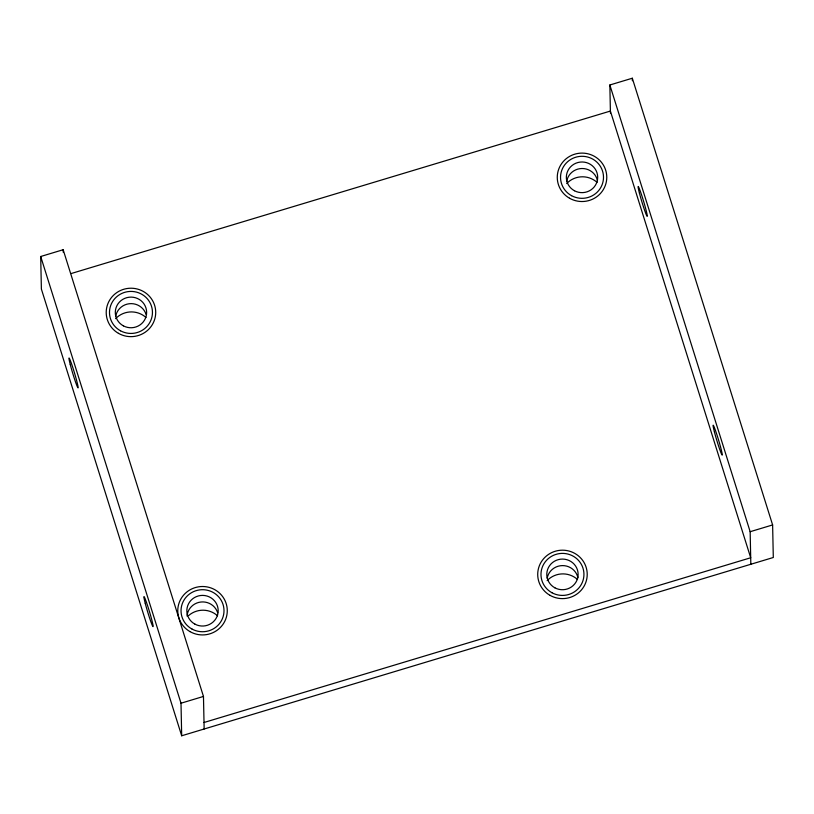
<?xml version="1.0" encoding="UTF-8"?>
<svg xmlns="http://www.w3.org/2000/svg" width="814" height="814" viewBox="0 0 814 814"><rect width="100%" height="100%" fill="white"/><g stroke="black" fill="none" stroke-linecap="round" stroke-linejoin="round"><path stroke-width="1.22" d="M610.439 113.217L609.849 84.992L632.315 78.225L772.618 524.938L773.3 557.498L181.685 735.775L41.382 289.062L40.7 256.502L63.166 249.725L203.469 696.438L204.151 729.008M71.022 273.585L610.388 111.05L750.701 557.763L204.019 722.496M181.685 735.775L181.003 703.215L203.469 696.438M750.834 564.275L750.152 531.705L772.618 524.938M609.849 84.992L750.152 531.705M40.7 256.502L181.003 703.215M632.315 78.225L632.366 80.728M63.166 249.725L63.217 252.228M566.737 181.105A15.67 15.324 -1.2 0 1 597.486 180.647M547.181 578.194A15.67 15.324 -1.2 0 1 577.93 577.736M187.037 616.035A15.67 15.324 -1.2 0 1 217.633 612.718M115.69 316.229A15.67 15.324 -1.2 0 1 146.082 314.428M547.15 580.616A21.479 21.011 -1.2 0 1 577.502 579.487M566.707 183.526A21.479 21.011 -1.2 0 1 597.069 182.397M115.649 318.65A21.479 21.011 -1.2 0 1 146.011 317.511M188.675 615.526A21.479 21.011 -1.2 0 1 217.562 615.801M574.45 190.741A15.67 15.324 -1.2 0 0 597.69 177.004A15.67 15.324 -1.2 0 0 573.931 164.194A15.67 15.324 -1.2 0 0 574.45 190.741M554.894 587.83A15.67 15.324 -1.2 0 0 578.123 574.094A15.67 15.324 -1.2 0 0 554.365 561.284A15.67 15.324 -1.2 0 0 554.894 587.83M194.953 624.145A15.67 15.324 -1.2 0 0 218.183 610.408A15.67 15.324 -1.2 0 0 194.424 597.598A15.67 15.324 -1.2 0 0 194.953 624.145M123.392 325.854A15.67 15.324 -1.2 0 0 146.632 312.118A15.67 15.324 -1.2 0 0 122.873 299.318A15.67 15.324 -1.2 0 0 123.392 325.854M549.949 595.309A24.756 24.217 -1.2 0 0 587.22 574.531A24.756 24.217 -1.2 0 0 550.223 553.367A24.756 24.217 -1.2 0 0 549.949 595.309M551.984 592.755A21.479 21.011 -1.2 0 0 583.943 574.094A21.479 21.011 -1.2 0 0 551.465 556.359A21.479 21.011 -1.2 0 0 551.984 592.755M569.505 198.219A24.756 24.217 -1.2 0 0 606.776 177.442A24.756 24.217 -1.2 0 0 569.78 156.278A24.756 24.217 -1.2 0 0 569.505 198.219M571.54 195.665A21.479 21.011 -1.2 0 0 603.5 177.004A21.479 21.011 -1.2 0 0 571.021 159.269A21.479 21.011 -1.2 0 0 571.54 195.665M118.447 333.333A24.756 24.217 -1.2 0 0 155.718 312.566A24.756 24.217 -1.2 0 0 118.722 291.392A24.756 24.217 -1.2 0 0 118.447 333.333M120.482 330.779A21.479 21.011 -1.2 0 0 152.452 312.118A21.479 21.011 -1.2 0 0 119.973 294.393A21.479 21.011 -1.2 0 0 120.482 330.779M190.008 631.623A24.756 24.217 -1.2 0 0 227.279 610.846A24.756 24.217 -1.2 0 0 190.283 589.682A24.756 24.217 -1.2 0 0 190.008 631.623M192.033 629.069A21.479 21.011 -1.2 0 0 224.003 610.408A21.479 21.011 -1.2 0 0 191.524 592.673A21.479 21.011 -1.2 0 0 192.033 629.069M714.397 431.837A15.67 0.895 73.2 0 0 722.099 455.087A15.67 0.895 73.2 0 0 716.473 433.394A15.67 0.895 73.2 0 0 714.397 431.837M639.417 193.101A15.67 0.895 73.2 0 0 647.12 216.351A15.67 0.895 73.2 0 0 641.493 194.658A15.67 0.895 73.2 0 0 639.417 193.101M145.248 603.347A15.67 0.895 73.2 0 0 152.951 626.587A15.67 0.895 73.2 0 0 147.334 604.904A15.67 0.895 73.2 0 0 145.248 603.347M70.269 364.611A15.67 0.895 73.2 0 0 77.971 387.851A15.67 0.895 73.2 0 0 72.344 366.168A15.67 0.895 73.2 0 0 70.269 364.611"/></g></svg>
